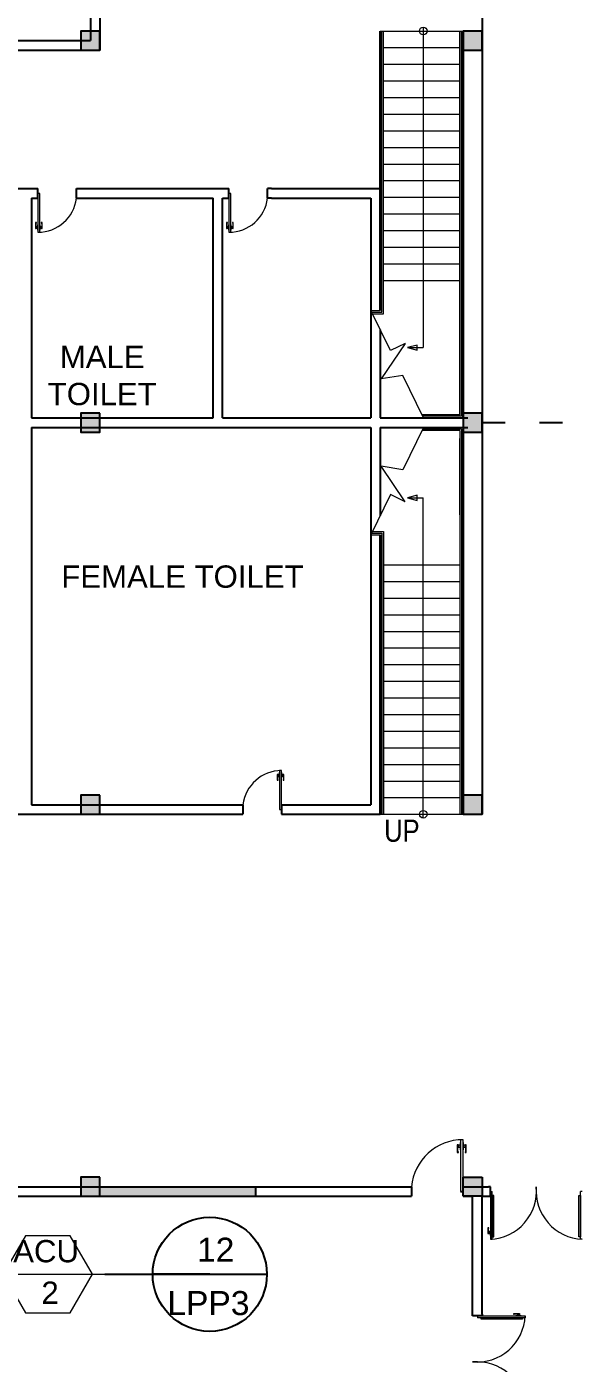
# Model space of a CAD drawing. Header units: millimetres. Extents: x 3339 to 2017737, y 4955 to 2748989.
# Drawn here: x 1290193 to 1298915, y 1246938 to 1267927 of the extents above; entities that cross this region are included whole.
import ezdxf

# ---------------------------------------------------------------- set-up
doc = ezdxf.new("R2010")
doc.units = ezdxf.units.MM
doc.header["$LTSCALE"] = 30
doc.linetypes.add('ACAD_ISO03W100', pattern=[30, 12, -18])
for name, color, linetype, lineweight in [('A-DETL-GENF', 92, 'Continuous', 13), ('A-DOOR', 31, 'Continuous', 13), ('ACU', 4, 'Continuous', 13), ('STAIR', 1, 'Continuous', 5), ('T-WAL', 4, 'Continuous', 5)]:
    doc.layers.add(name, color=color, linetype=linetype, lineweight=lineweight)
doc.layers.add('broken line', color=7, linetype='ACAD_ISO03W100', plot=False)
doc.layers.add('TEXT', color=7, linetype='Continuous')
doc.layers.add('window', color=92, linetype='Continuous')
doc.styles.add('Arial Narrow', font='ARIALN.TTF', dxfattribs={"height": 200})
doc.styles.get("Standard").update_dxf_attribs({"font": 'arial.ttf'})

# ---------------------------------------------------------------- blocks, each defined once
blk = doc.blocks.new('single door no base 1')
at = {"color": 0}
blk.add_line((51788, 22093), (51785, 22093), dxfattribs=at)
at = {"layer": 'A-DETL-GENF'}
for p, q in [((51710, 22826), (51697, 22826)), ((51697, 22826), (51697, 22788)), ((51708, 22788), (51697, 22788)), ((51697, 22788), (51697, 22706)), ((51697, 22788), (51710, 22788)), ((51708, 22718), (51697, 22706)), ((51697, 22706), (51716, 22706)), ((51708, 22718), (51708, 22788)), ((51716, 22718), (51708, 22718)), ((51710, 22788), (51710, 22826)), ((51741, 22823), (51710, 22823)), ((51710, 22823), (51710, 22791)), ((51710, 22791), (51741, 22791)), ((51716, 22706), (51716, 22718)), ((51748, 22864), (51741, 22858)), ((51741, 22858), (51741, 22756)), ((51741, 22791), (51741, 22823)), ((51741, 22756), (51748, 22750)), ((51748, 22750), (51748, 22864)), ((51788, 22864), (51788, 22750)), ((51794, 22858), (51788, 22864)), ((51788, 22750), (51794, 22756)), ((51794, 22756), (51794, 22858)), ((51826, 22823), (51794, 22823)), ((51794, 22823), (51794, 22791)), ((51794, 22791), (51826, 22791)), ((51827, 22718), (51819, 22718)), ((51819, 22718), (51819, 22706)), ((51819, 22706), (51839, 22706)), ((51839, 22826), (51826, 22826)), ((51826, 22826), (51826, 22788)), ((51826, 22791), (51826, 22823)), ((51826, 22788), (51839, 22788)), ((51839, 22788), (51827, 22788)), ((51827, 22788), (51827, 22718)), ((51827, 22718), (51839, 22706)), ((51839, 22788), (51839, 22826)), ((51839, 22706), (51839, 22788))]:
    blk.add_line(p, q, dxfattribs=at)
at = {"layer": 'A-DOOR', "lineweight": 18}
for p, q in [((51788, 22907), (51748, 22907)), ((51748, 22907), (51748, 22093)), ((51788, 22093), (51788, 22907)), ((51748, 22093), (51788, 22093))]:
    blk.add_line(p, q, dxfattribs=at)
at = {"layer": 'A-DOOR'}
blk.add_arc((51788, 22093), 814, 90, 174.7134, dxfattribs=at)
blk = doc.blocks.new('Poste with lines')
h = blk.add_hatch(color=2)
h.dxf.hatch_style = 1
h.paths.add_polyline_path([(13203, 12318), (12903, 12318), (12903, 12018), (13203, 12018)])
at = {"color": 0}
for p, q in [((12903, 12018), (12903, 12318)), ((12903, 12318), (13203, 12318)), ((13203, 12318), (13203, 12018)), ((12903, 12018), (12903, 12168)), ((12903, 12018), (13053, 12018)), ((13053, 12018), (12903, 12018)), ((13203, 12018), (12903, 12018))]:
    blk.add_line(p, q, dxfattribs=at)

msp = doc.modelspace()

# ---------------------------------------------------------------- hatches: boundary and pattern name
h = msp.add_hatch(color=2)
h.dxf.hatch_style = 1
h.paths.add_polyline_path([(1291343.449, 1267859.357), (1291043.449, 1267859.357), (1291043.449, 1267559.357), (1291343.449, 1267559.357)])
h = msp.add_hatch(color=2)
h.dxf.hatch_style = 1
h.paths.add_polyline_path([(1297343.449, 1267859.357), (1297043.449, 1267859.357), (1297043.449, 1267559.357), (1297343.449, 1267559.357)])
h = msp.add_hatch(color=2)
h.dxf.hatch_style = 1
h.paths.add_polyline_path([(1291343.449, 1261859.357), (1291043.449, 1261859.357), (1291043.449, 1261559.357), (1291343.449, 1261559.357)])
h = msp.add_hatch(color=2)
h.dxf.hatch_style = 1
h.paths.add_polyline_path([(1297343.449, 1261859.357), (1297043.449, 1261859.357), (1297043.449, 1261559.357), (1297343.449, 1261559.357)])
h = msp.add_hatch(color=2)
h.dxf.hatch_style = 1
h.paths.add_polyline_path([(1291343.449, 1255859.357), (1291043.449, 1255859.357), (1291043.449, 1255559.357), (1291343.449, 1255559.357)])
h = msp.add_hatch(color=2)
h.dxf.hatch_style = 1
h.paths.add_polyline_path([(1297343.449, 1255859.357), (1297043.449, 1255859.357), (1297043.449, 1255559.357), (1297343.449, 1255559.357)])
h = msp.add_hatch(color=2)
h.dxf.hatch_style = 1
h.paths.add_polyline_path([(1291343.449, 1249859.357), (1291043.449, 1249859.357), (1291043.449, 1249559.357), (1291343.449, 1249559.357)])
at = {"layer": 'window'}
h = msp.add_hatch(color=256, dxfattribs=at)
h.dxf.hatch_style = 1
h.paths.add_polyline_path([(1289143.449, 1238859.357), (1287243.449, 1238859.357), (1287243.449, 1238709.357), (1289143.449, 1238709.357)])
h.paths.add_polyline_path([(1295143.449, 1238859.357), (1293243.449, 1238859.357), (1293243.449, 1238709.357), (1294193.449, 1238709.357), (1295143.449, 1238709.357)])
h.paths.add_polyline_path([(1301143.449, 1238859.357), (1299243.449, 1238859.357), (1299243.449, 1238709.357), (1301143.449, 1238709.357)])
h.paths.add_polyline_path([(1307143.449, 1238859.357), (1305243.449, 1238859.357), (1305243.449, 1238709.357), (1307143.449, 1238709.357)])
h.paths.add_polyline_path([(1313143.449, 1238859.357), (1311243.449, 1238859.357), (1311243.449, 1238709.357), (1313143.449, 1238709.357)])
h.paths.add_polyline_path([(1319643.449, 1238859.357), (1317743.449, 1238859.357), (1317743.449, 1238709.357), (1319643.449, 1238709.357)])
h.paths.add_polyline_path([(1325343.449, 1238859.357), (1324243.449, 1238859.357), (1324243.449, 1238709.357), (1325343.449, 1238709.357)])
h.paths.add_polyline_path([(1325593.449, 1249709.357), (1324243.449, 1249709.357), (1324243.449, 1249559.357), (1325593.449, 1249559.357)])
h.paths.add_polyline_path([(1319643.449, 1249709.357), (1317743.449, 1249709.357), (1317743.449, 1249559.357), (1319643.449, 1249559.357)])
h.paths.add_polyline_path([(1313143.449, 1249709.357), (1311243.449, 1249709.357), (1311243.449, 1249559.357), (1313143.449, 1249559.357)])
h.paths.add_polyline_path([(1307143.449, 1249709.357), (1305243.449, 1249709.357), (1305243.449, 1249559.357), (1307143.449, 1249559.357)])
h.paths.add_polyline_path([(1301143.449, 1249709.357), (1299243.449, 1249709.357), (1299243.449, 1249559.357), (1301143.449, 1249559.357)])
h.paths.add_polyline_path([(1293788.181, 1249709.357), (1291343.449, 1249709.357), (1291343.449, 1249559.357), (1293788.181, 1249559.357)])

# ---------------------------------------------------------------- linework, layer by layer
at = {"color": 0}
for p, q in [((1297343.449, 1279259.357), (1297343.449, 1255559.357)), ((1291193.449, 1270184.357), (1291193.449, 1267709.357)), ((1291343.449, 1270034.357), (1291343.449, 1267559.357)), ((1295743.449, 1263470.469), (1295743.449, 1267859.357)), ((1295743.449, 1267742.691), (1295743.449, 1264142.691)), ((1297043.449, 1261784.357), (1297043.449, 1267859.357)), ((1285193.449, 1267709.357), (1291193.449, 1267709.357)), ((1285193.449, 1267559.357), (1291343.449, 1267559.357)), ((1288235.949, 1265384.177), (1290368.449, 1265384.177)), ((1290268.449, 1265234.177), (1290268.449, 1261784.177)), ((1290268.449, 1265234.177), (1290368.449, 1265234.177)), ((1290368.449, 1265234.177), (1290368.449, 1265384.177)), ((1290368.449, 1265234.177), (1290368.449, 1265384.177)), ((1290974.325, 1265384.357), (1293368.449, 1265384.357)), ((1290974.325, 1265234.357), (1293118.449, 1265234.357)), ((1293118.449, 1261784.357), (1293118.449, 1265234.357)), ((1293268.449, 1265234.357), (1293368.449, 1265234.357)), ((1293268.449, 1261784.357), (1293268.449, 1265234.357)), ((1293368.449, 1265234.357), (1293368.449, 1265384.357)), ((1294035.949, 1265384.357), (1295743.449, 1265384.357)), ((1294035.949, 1265234.357), (1295593.449, 1265234.357)), ((1295593.449, 1265234.357), (1295593.449, 1261784.357)), ((1295743.449, 1265384.357), (1295743.449, 1263470.469)), ((1295743.449, 1263165.987), (1295743.449, 1261784.357)), ((1290268.449, 1261784.357), (1293118.449, 1261784.357)), ((1293268.449, 1261784.357), (1295593.449, 1261784.357)), ((1295743.449, 1261784.357), (1297118.449, 1261784.357)), ((1290268.449, 1261634.177), (1295593.449, 1261634.357)), ((1290268.449, 1261634.177), (1290268.449, 1255709.177)), ((1295593.449, 1261634.357), (1295593.449, 1255709.357)), ((1295743.449, 1261634.357), (1295743.449, 1260252.728)), ((1295743.449, 1261634.357), (1297118.449, 1261634.357)), ((1297043.449, 1261634.357), (1297043.449, 1255559.357)), ((1295743.449, 1259948.246), (1295743.449, 1255559.357)), ((1288274.325, 1255559.357), (1293525.949, 1255559.357)), ((1290268.449, 1255709.357), (1293554.449, 1255709.357)), ((1294193.449, 1255709.357), (1295593.449, 1255709.357)), ((1294193.449, 1255709.357), (1294193.449, 1255559.357)), ((1294193.449, 1255709.357), (1294193.449, 1255559.357)), ((1294193.449, 1255559.357), (1295743.449, 1255559.357)), ((1297118.449, 1255559.357), (1297268.449, 1255559.357)), ((1285343.449, 1249709.357), (1296232.912, 1249709.357)), ((1296232.912, 1249709.357), (1296232.912, 1249559.357)), ((1297043.449, 1249709.357), (1297443.449, 1249709.357)), ((1288193.449, 1249559.357), (1296232.912, 1249559.357)), ((1291193.449, 1249559.357), (1291343.449, 1249559.357)), ((1291343.449, 1249559.357), (1296232.912, 1249559.357)), ((1297003.449, 1249634.357), (1297043.449, 1249634.357)), ((1297193.449, 1247709.357), (1297193.449, 1249559.357)), ((1297343.449, 1249559.357), (1297471.949, 1249559.357)), ((1297343.449, 1247709.357), (1297343.449, 1249559.357)), ((1297343.449, 1249559.357), (1297443.449, 1249559.357))]:
    msp.add_line(p, q, dxfattribs=at)
for p, q in [((1297043.449, 1267859.357), (1297043.449, 1261784.357)), ((1290974.325, 1265234.177), (1290974.325, 1265384.357)), ((1294035.949, 1265384.357), (1293974.325, 1265384.357)), ((1293974.325, 1265234.357), (1293974.325, 1265384.357)), ((1294035.949, 1265234.357), (1293974.325, 1265234.357)), ((1295743.449, 1263470.469), (1295743.449, 1265384.357)), ((1297043.449, 1261634.357), (1297043.449, 1255559.357)), ((1295743.449, 1255559.357), (1295743.449, 1259948.246)), ((1293525.949, 1255709.357), (1293587.574, 1255709.357)), ((1293525.949, 1255559.357), (1293587.574, 1255559.357)), ((1293587.574, 1255709.357), (1293587.574, 1255559.357)), ((1297471.949, 1249709.357), (1297443.449, 1249709.357)), ((1297471.949, 1249559.357), (1297471.949, 1249709.357)), ((1297443.449, 1249559.357), (1297471.949, 1249559.357)), ((1291420.378, 1248334.357), (1292166.883, 1248334.357)), ((1293066.883, 1248334.357), (1292166.883, 1248334.357)), ((1292166.883, 1248334.357), (1293966.883, 1248334.357)), ((1293066.883, 1248334.357), (1293066.883, 1248334.357)), ((1297193.449, 1247680.857), (1297193.449, 1247709.357)), ((1297343.449, 1247680.857), (1297193.449, 1247680.857)), ((1297343.449, 1247709.357), (1297343.449, 1247680.857))]:
    msp.add_line(p, q)
for points in [[(1291343.449, 1267859.357), (1291043.449, 1267859.357), (1291043.449, 1267559.357), (1291343.449, 1267559.357), (1291343.449, 1267859.357)], [(1297343.449, 1267859.357), (1297043.449, 1267859.357), (1297043.449, 1267559.357), (1297343.449, 1267559.357), (1297343.449, 1267859.357)], [(1291343.449, 1261859.357), (1291043.449, 1261859.357), (1291043.449, 1261559.357), (1291343.449, 1261559.357), (1291343.449, 1261859.357)], [(1297343.449, 1261859.357), (1297043.449, 1261859.357), (1297043.449, 1261559.357), (1297343.449, 1261559.357), (1297343.449, 1261859.357)], [(1291343.449, 1255859.357), (1291043.449, 1255859.357), (1291043.449, 1255559.357), (1291343.449, 1255559.357), (1291343.449, 1255859.357)], [(1297343.449, 1255859.357), (1297043.449, 1255859.357), (1297043.449, 1255559.357), (1297343.449, 1255559.357), (1297343.449, 1255859.357)], [(1291343.449, 1249859.357), (1291043.449, 1249859.357), (1291043.449, 1249559.357), (1291343.449, 1249559.357), (1291343.449, 1249859.357)]]:
    msp.add_lwpolyline(points, close=True)
msp.add_circle((1293066.883, 1248334.357), 896.27)
at = {"layer": 'A-DETL-GENF'}
for p, q in [((1290330.349, 1264849.77), (1290330.349, 1264787.965)), ((1290344.72, 1264849.77), (1290330.349, 1264849.77)), ((1290338.935, 1264840.879), (1290330.349, 1264849.465)), ((1290338.935, 1264787.965), (1290338.935, 1264840.879)), ((1290338.935, 1264840.879), (1290344.72, 1264840.879)), ((1290344.72, 1264840.879), (1290344.72, 1264849.77)), ((1290368.449, 1264816.54), (1290363.687, 1264811.777)), ((1290363.687, 1264811.777), (1290363.687, 1264735.577)), ((1290368.449, 1264730.815), (1290368.449, 1264816.54)), ((1290403.212, 1264811.777), (1290398.449, 1264816.54)), ((1290398.449, 1264816.54), (1290398.449, 1264730.815)), ((1290403.212, 1264735.577), (1290403.212, 1264811.777)), ((1290436.549, 1264849.77), (1290422.179, 1264849.77)), ((1290422.179, 1264849.77), (1290422.179, 1264840.879)), ((1290422.179, 1264840.879), (1290427.964, 1264840.879)), ((1290427.964, 1264840.879), (1290436.549, 1264849.465)), ((1290427.964, 1264840.879), (1290427.964, 1264787.965)), ((1290436.549, 1264787.965), (1290436.549, 1264849.77)), ((1293330.349, 1264849.95), (1293330.349, 1264788.145)), ((1293344.72, 1264849.95), (1293330.349, 1264849.95)), ((1293338.935, 1264841.059), (1293330.349, 1264849.645)), ((1293338.935, 1264788.145), (1293338.935, 1264841.059)), ((1293338.935, 1264841.059), (1293344.72, 1264841.059)), ((1293344.72, 1264841.059), (1293344.72, 1264849.95)), ((1293368.449, 1264816.72), (1293363.687, 1264811.957)), ((1293363.687, 1264811.957), (1293363.687, 1264735.757)), ((1293368.449, 1264730.995), (1293368.449, 1264816.72)), ((1293403.212, 1264811.957), (1293398.449, 1264816.72)), ((1293398.449, 1264816.72), (1293398.449, 1264730.995)), ((1293403.212, 1264735.757), (1293403.212, 1264811.957)), ((1293436.549, 1264849.95), (1293422.179, 1264849.95)), ((1293422.179, 1264849.95), (1293422.179, 1264841.059)), ((1293422.179, 1264841.059), (1293427.964, 1264841.059)), ((1293427.964, 1264841.059), (1293436.549, 1264849.645)), ((1293427.964, 1264841.059), (1293427.964, 1264788.145)), ((1293436.549, 1264788.145), (1293436.549, 1264849.95)), ((1290330.349, 1264787.965), (1290338.935, 1264787.965)), ((1290339.874, 1264787.965), (1290330.349, 1264787.965)), ((1290330.349, 1264787.965), (1290330.349, 1264759.39)), ((1290330.349, 1264759.39), (1290339.874, 1264759.39)), ((1290339.874, 1264759.39), (1290339.874, 1264787.965)), ((1290339.874, 1264785.584), (1290339.874, 1264761.771)), ((1290363.687, 1264785.584), (1290339.874, 1264785.584)), ((1290339.874, 1264761.771), (1290363.687, 1264761.771)), ((1290363.687, 1264761.771), (1290363.687, 1264785.584)), ((1290363.687, 1264735.577), (1290368.449, 1264730.815)), ((1290398.449, 1264730.815), (1290403.212, 1264735.577)), ((1290427.024, 1264785.584), (1290403.212, 1264785.584)), ((1290403.212, 1264785.584), (1290403.212, 1264761.771)), ((1290403.212, 1264761.771), (1290427.024, 1264761.771)), ((1290427.024, 1264787.965), (1290427.024, 1264759.39)), ((1290436.549, 1264787.965), (1290427.024, 1264787.965)), ((1290427.024, 1264761.771), (1290427.024, 1264785.584)), ((1290427.024, 1264759.39), (1290436.549, 1264759.39)), ((1290427.964, 1264787.965), (1290436.549, 1264787.965)), ((1290436.549, 1264759.39), (1290436.549, 1264787.965)), ((1293330.349, 1264788.145), (1293338.935, 1264788.145)), ((1293339.874, 1264788.145), (1293330.349, 1264788.145)), ((1293330.349, 1264788.145), (1293330.349, 1264759.57)), ((1293330.349, 1264759.57), (1293339.874, 1264759.57)), ((1293339.874, 1264759.57), (1293339.874, 1264788.145)), ((1293339.874, 1264785.764), (1293339.874, 1264761.951)), ((1293363.687, 1264785.764), (1293339.874, 1264785.764)), ((1293339.874, 1264761.951), (1293363.687, 1264761.951)), ((1293363.687, 1264761.951), (1293363.687, 1264785.764)), ((1293363.687, 1264735.757), (1293368.449, 1264730.995)), ((1293398.449, 1264730.995), (1293403.212, 1264735.757)), ((1293427.024, 1264785.764), (1293403.212, 1264785.764)), ((1293403.212, 1264785.764), (1293403.212, 1264761.951)), ((1293403.212, 1264761.951), (1293427.024, 1264761.951)), ((1293427.024, 1264788.145), (1293427.024, 1264759.57)), ((1293436.549, 1264788.145), (1293427.024, 1264788.145)), ((1293427.024, 1264761.951), (1293427.024, 1264785.764)), ((1293427.024, 1264759.57), (1293436.549, 1264759.57)), ((1293427.964, 1264788.145), (1293436.549, 1264788.145)), ((1293436.549, 1264759.57), (1293436.549, 1264788.145)), ((1294134.874, 1256184.145), (1294125.349, 1256184.145)), ((1294125.349, 1256184.145), (1294125.349, 1256155.57)), ((1294134.874, 1256155.57), (1294134.874, 1256184.145)), ((1294163.449, 1256212.72), (1294158.687, 1256207.957)), ((1294158.687, 1256207.957), (1294158.687, 1256131.757)), ((1294163.449, 1256126.995), (1294163.449, 1256212.72)), ((1294193.449, 1256212.72), (1294193.449, 1256126.995)), ((1294198.212, 1256207.957), (1294193.449, 1256212.72)), ((1294198.212, 1256131.757), (1294198.212, 1256207.957)), ((1294231.549, 1256184.145), (1294222.024, 1256184.145)), ((1294222.024, 1256184.145), (1294222.024, 1256155.57)), ((1294231.549, 1256155.57), (1294231.549, 1256184.145)), ((1294133.935, 1256155.57), (1294125.349, 1256155.57)), ((1294125.349, 1256155.57), (1294125.349, 1256093.765)), ((1294125.349, 1256155.57), (1294134.874, 1256155.57)), ((1294133.935, 1256102.655), (1294125.349, 1256094.07)), ((1294125.349, 1256093.765), (1294139.72, 1256093.765)), ((1294133.935, 1256102.655), (1294133.935, 1256155.57)), ((1294139.72, 1256102.655), (1294133.935, 1256102.655)), ((1294158.687, 1256181.764), (1294134.874, 1256181.764)), ((1294134.874, 1256181.764), (1294134.874, 1256157.951)), ((1294134.874, 1256157.951), (1294158.687, 1256157.951)), ((1294139.72, 1256093.765), (1294139.72, 1256102.655)), ((1294158.687, 1256157.951), (1294158.687, 1256181.764)), ((1294158.687, 1256131.757), (1294163.449, 1256126.995)), ((1294193.449, 1256126.995), (1294198.212, 1256131.757)), ((1294222.024, 1256181.764), (1294198.212, 1256181.764)), ((1294198.212, 1256181.764), (1294198.212, 1256157.951)), ((1294198.212, 1256157.951), (1294222.024, 1256157.951)), ((1294222.964, 1256102.655), (1294217.179, 1256102.655)), ((1294217.179, 1256102.655), (1294217.179, 1256093.765)), ((1294217.179, 1256093.765), (1294231.549, 1256093.765)), ((1294222.024, 1256157.951), (1294222.024, 1256181.764)), ((1294222.024, 1256155.57), (1294231.549, 1256155.57)), ((1294231.549, 1256155.57), (1294222.964, 1256155.57)), ((1294222.964, 1256155.57), (1294222.964, 1256102.655)), ((1294222.964, 1256102.655), (1294231.549, 1256094.07)), ((1294231.549, 1256093.765), (1294231.549, 1256155.57)), ((1297501.949, 1249573.652), (1297501.949, 1248924.152)), ((1297524.449, 1249573.652), (1297501.949, 1249573.652)), ((1297524.449, 1248924.152), (1297524.449, 1249573.652)), ((1298862.449, 1248924.152), (1298862.449, 1249573.652)), ((1298862.449, 1249573.652), (1298884.949, 1249573.652)), ((1298884.949, 1249573.652), (1298884.949, 1248924.152)), ((1297433.849, 1249063.575), (1297433.849, 1249001.77)), ((1297448.22, 1249063.575), (1297433.849, 1249063.575)), ((1297442.435, 1249054.684), (1297433.849, 1249063.27)), ((1297442.435, 1249001.77), (1297442.435, 1249054.684)), ((1297442.435, 1249054.684), (1297448.22, 1249054.684)), ((1297448.22, 1249054.684), (1297448.22, 1249063.575)), ((1297433.849, 1249001.77), (1297442.435, 1249001.77)), ((1297443.374, 1249001.77), (1297433.849, 1249001.77)), ((1297433.849, 1249001.77), (1297433.849, 1248973.195)), ((1297433.849, 1248973.195), (1297443.374, 1248973.195)), ((1297443.374, 1248973.195), (1297443.374, 1249001.77)), ((1297443.374, 1248999.389), (1297443.374, 1248975.576)), ((1297467.187, 1248999.389), (1297443.374, 1248999.389)), ((1297443.374, 1248975.576), (1297467.187, 1248975.576)), ((1297471.949, 1249030.345), (1297467.187, 1249025.582)), ((1297467.187, 1249025.582), (1297467.187, 1248949.382)), ((1297467.187, 1248975.576), (1297467.187, 1248999.389)), ((1297467.187, 1248949.382), (1297471.949, 1248944.62)), ((1297471.949, 1248944.62), (1297471.949, 1249030.345)), ((1297501.949, 1248924.152), (1297524.449, 1248924.152)), ((1298884.949, 1248924.152), (1298862.449, 1248924.152)), ((1297329.155, 1247650.857), (1297978.655, 1247650.857)), ((1297329.155, 1247628.357), (1297329.155, 1247650.857)), ((1297978.655, 1247628.357), (1297329.155, 1247628.357)), ((1297839.231, 1247718.957), (1297901.037, 1247718.957)), ((1297839.231, 1247704.587), (1297839.231, 1247718.957)), ((1297848.122, 1247704.587), (1297839.231, 1247704.587)), ((1297848.122, 1247710.372), (1297839.537, 1247718.957)), ((1297901.037, 1247710.372), (1297848.122, 1247710.372)), ((1297848.122, 1247710.372), (1297848.122, 1247704.587)), ((1297872.462, 1247680.857), (1297877.224, 1247685.62)), ((1297958.187, 1247680.857), (1297872.462, 1247680.857)), ((1297877.224, 1247685.62), (1297953.424, 1247685.62)), ((1297901.037, 1247718.957), (1297901.037, 1247710.372)), ((1297901.037, 1247709.432), (1297901.037, 1247718.957)), ((1297901.037, 1247718.957), (1297929.612, 1247718.957)), ((1297929.612, 1247709.432), (1297901.037, 1247709.432)), ((1297903.418, 1247709.432), (1297927.231, 1247709.432)), ((1297903.418, 1247685.62), (1297903.418, 1247709.432)), ((1297927.231, 1247685.62), (1297903.418, 1247685.62)), ((1297927.231, 1247709.432), (1297927.231, 1247685.62)), ((1297929.612, 1247718.957), (1297929.612, 1247709.432)), ((1297953.424, 1247685.62), (1297958.187, 1247680.857)), ((1297978.655, 1247650.857), (1297978.655, 1247628.357))]:
    msp.add_line(p, q, dxfattribs=at)
at = {"layer": 'A-DOOR', "lineweight": 18}
for p, q in [((1290398.449, 1265309.177), (1290368.449, 1265309.177)), ((1290368.449, 1265309.177), (1290368.449, 1264698.677)), ((1290368.449, 1265309.177), (1290368.449, 1265234.177)), ((1290398.449, 1264698.677), (1290398.449, 1265309.177)), ((1293398.449, 1265309.357), (1293368.449, 1265309.357)), ((1293368.449, 1265309.357), (1293368.449, 1264698.857)), ((1293368.449, 1265309.357), (1293368.449, 1265234.357)), ((1293398.449, 1264698.857), (1293398.449, 1265309.357)), ((1290368.449, 1264698.677), (1290398.449, 1264698.677)), ((1293368.449, 1264698.857), (1293398.449, 1264698.857)), ((1294193.449, 1256244.857), (1294163.449, 1256244.857)), ((1294163.449, 1256244.857), (1294163.449, 1255634.357)), ((1294193.449, 1255634.357), (1294193.449, 1256244.857)), ((1294163.449, 1255634.357), (1294193.449, 1255634.357)), ((1294193.449, 1255634.357), (1294193.449, 1255709.357)), ((1297471.949, 1249634.357), (1297471.949, 1248884.357)), ((1297471.949, 1249634.357), (1297501.949, 1249634.357)), ((1297501.949, 1248884.357), (1297501.949, 1249634.357)), ((1298884.949, 1248884.357), (1298884.949, 1249634.357)), ((1298914.949, 1249634.357), (1298884.949, 1249634.357)), ((1297471.949, 1248884.357), (1297501.949, 1248884.357)), ((1298914.949, 1248884.357), (1298884.949, 1248884.357)), ((1297268.449, 1247680.857), (1298018.449, 1247680.857)), ((1297268.449, 1247680.857), (1297268.449, 1247650.857)), ((1298018.449, 1247650.857), (1297268.449, 1247650.857)), ((1298018.449, 1247680.857), (1298018.449, 1247650.857))]:
    msp.add_line(p, q, dxfattribs=at)
at = {"layer": 'A-DOOR'}
for centre, radius, start, end in [((1290368.449, 1265309.177), 610.5, 270, 352.94338), ((1293368.449, 1265309.357), 610.5, 270, 352.94338), ((1294193.449, 1255634.357), 610.5, 90, 172.94338), ((1297436.192, 1249643.621), 760.105, 272.6963499, 4.961307), ((1298950.707, 1249643.621), 760.105, 175.038693, 267.3036501), ((1297259.185, 1247716.615), 760.105, 265.038693, 357.3036501), ((1297259.185, 1246202.1), 760.105, 2.6963499, 94.961307)]:
    msp.add_arc(centre, radius, start, end, dxfattribs=at)
at = {"layer": 'ACU'}
msp.add_line((1289823.583, 1248334.357), (1291420.378, 1248334.357), dxfattribs=at)
msp.add_lwpolyline([(1290173.583, 1248940.575), (1289823.583, 1248334.357), (1290173.583, 1247728.14), (1290873.583, 1247728.14), (1291223.583, 1248334.357), (1290873.583, 1248940.575)], close=True, dxfattribs=at)
at = {"layer": 'broken line'}
msp.add_line((1297343.449, 1261709.537), (1328893.449, 1261709.537), dxfattribs=at)
at = {"layer": 'STAIR', "color": 1}
for p, q in [((1296418.449, 1267919.737), (1296418.449, 1262888.524)), ((1296323.201, 1262927.324), (1296169.803, 1262888.524)), ((1296323.201, 1262846.559), (1296323.201, 1262927.324)), ((1296169.803, 1262888.524), (1296418.449, 1262888.524)), ((1296169.803, 1262888.524), (1296323.201, 1262846.559)), ((1296323.201, 1260568.991), (1296169.803, 1260530.191)), ((1296169.803, 1260530.191), (1296418.449, 1260530.191)), ((1296169.803, 1260530.191), (1296323.201, 1260488.226)), ((1296323.201, 1260488.226), (1296323.201, 1260568.991)), ((1296418.449, 1255498.978), (1296418.449, 1260530.191))]:
    msp.add_line(p, q, dxfattribs=at)
at = {"layer": 'STAIR'}
for p, q in [((1295903.871, 1262840.35), (1295593.449, 1263470.469)), ((1296133.656, 1262953.551), (1295760.314, 1262394.969)), ((1296424.096, 1261784.357), (1296096.386, 1262449.568)), ((1296993.449, 1261834.357), (1296399.464, 1261834.357)), ((1297018.449, 1261809.357), (1296411.78, 1261809.357)), ((1297043.449, 1261784.357), (1296424.096, 1261784.357)), ((1296424.096, 1261634.357), (1296096.386, 1260969.147)), ((1296993.449, 1261584.357), (1296399.464, 1261584.357)), ((1297018.449, 1261609.357), (1296411.78, 1261609.357)), ((1297043.449, 1261634.357), (1296424.096, 1261634.357)), ((1296133.656, 1260465.164), (1295760.314, 1261023.746)), ((1295903.871, 1260578.365), (1295593.449, 1259948.246))]:
    msp.add_line(p, q, dxfattribs=at)
for points in [[(1296133.656, 1262953.551), (1295903.871, 1262840.35)], [(1296096.386, 1262449.568), (1295760.314, 1262394.969)], [(1296096.386, 1260969.147), (1295760.314, 1261023.746)], [(1296133.656, 1260465.164), (1295903.871, 1260578.365)]]:
    msp.add_lwpolyline(points, dxfattribs=at)
at = {"layer": 'STAIR', "color": 1}
for centre in [(1296418.449, 1267859.357), (1296418.449, 1255559.357)]:
    msp.add_circle(centre, 60.379, dxfattribs=at)
at = {"layer": 'T-WAL', "color": 244, "linetype": 'ByBlock', "true_color": 0x991b1e}
for p, q in [((1295743.449, 1267859.357), (1297043.449, 1267859.357)), ((1295743.449, 1263470.469), (1295743.449, 1267859.357)), ((1295768.449, 1263445.469), (1295768.449, 1267859.357)), ((1295793.449, 1263420.469), (1295793.449, 1267859.357)), ((1296993.449, 1261834.357), (1296993.449, 1267859.357)), ((1297018.449, 1261809.357), (1297018.449, 1267859.357)), ((1297043.449, 1261784.357), (1297043.449, 1267859.357)), ((1295793.449, 1267598.246), (1296993.449, 1267598.246)), ((1295793.449, 1267337.135), (1296993.449, 1267337.135)), ((1295793.449, 1267076.024), (1296993.449, 1267076.024)), ((1295793.449, 1266814.913), (1296993.449, 1266814.913)), ((1295793.449, 1266553.802), (1296993.449, 1266553.802)), ((1295793.449, 1266292.691), (1296993.449, 1266292.691)), ((1295793.449, 1266031.58), (1296993.449, 1266031.58)), ((1295793.449, 1265770.469), (1296993.449, 1265770.469)), ((1295793.449, 1265509.357), (1296993.449, 1265509.357)), ((1295793.449, 1265248.246), (1296993.449, 1265248.246)), ((1295793.449, 1264987.135), (1296993.449, 1264987.135)), ((1295793.449, 1264726.024), (1296993.449, 1264726.024)), ((1295793.449, 1264464.913), (1296993.449, 1264464.913)), ((1295793.449, 1264203.802), (1296993.449, 1264203.802)), ((1295793.449, 1263942.691), (1296993.449, 1263942.691)), ((1295593.449, 1263470.469), (1295743.449, 1263470.469)), ((1295605.765, 1263445.469), (1295768.449, 1263445.469)), ((1295618.081, 1263420.469), (1295793.449, 1263420.469)), ((1296993.449, 1261584.357), (1296993.449, 1255559.357)), ((1296993.449, 1260259.357), (1296993.449, 1261459.357)), ((1297018.449, 1261609.357), (1297018.449, 1255559.357)), ((1297043.449, 1261634.357), (1297043.449, 1255559.357)), ((1296993.449, 1260801.024), (1296993.449, 1259601.024)), ((1295605.765, 1259973.246), (1295768.449, 1259973.246)), ((1295618.081, 1259998.246), (1295793.449, 1259998.246)), ((1295768.449, 1259973.246), (1295768.449, 1255559.357)), ((1295793.449, 1259998.246), (1295793.449, 1255559.357)), ((1295593.449, 1259948.246), (1295743.449, 1259948.246)), ((1295743.449, 1259948.246), (1295743.449, 1255559.357)), ((1295793.449, 1259476.024), (1296993.449, 1259476.024)), ((1295793.449, 1259214.913), (1296993.449, 1259214.913)), ((1295793.449, 1258953.802), (1296993.449, 1258953.802)), ((1295793.449, 1258692.691), (1296993.449, 1258692.691)), ((1295793.449, 1258431.58), (1296993.449, 1258431.58)), ((1295793.449, 1258170.469), (1296993.449, 1258170.469)), ((1295793.449, 1257909.357), (1296993.449, 1257909.357)), ((1295793.449, 1257648.246), (1296993.449, 1257648.246)), ((1295793.449, 1257387.135), (1296993.449, 1257387.135)), ((1295793.449, 1257126.024), (1296993.449, 1257126.024)), ((1295793.449, 1256864.913), (1296993.449, 1256864.913)), ((1295793.449, 1256603.802), (1296993.449, 1256603.802)), ((1295793.449, 1256342.691), (1296993.449, 1256342.691)), ((1295793.449, 1256081.58), (1296993.449, 1256081.58)), ((1295793.449, 1255820.469), (1296993.449, 1255820.469)), ((1295743.449, 1255559.357), (1295793.449, 1255559.357)), ((1295793.449, 1255559.357), (1297043.449, 1255559.357))]:
    msp.add_line(p, q, dxfattribs=at)
at = {"layer": 'window', "color": 0}
msp.add_line((1291343.449, 1249559.357), (1291343.449, 1249709.357), dxfattribs=at)
at = {"layer": 'window'}
for p, q in [((1291343.449, 1249559.357), (1291343.449, 1249709.357)), ((1293788.181, 1249559.357), (1293788.181, 1249709.357))]:
    msp.add_line(p, q, dxfattribs=at)

# ---------------------------------------------------------------- block references
at = {"color": 0}
for name, p in [('single door no base 1', (1245255.708, 1227541.247)), ('Poste with lines', (1284139.958, 1237541.247))]:
    msp.add_blockref(name, p, dxfattribs=at)

# ---------------------------------------------------------------- texts
at = {"char_height": 377.35925, "attachment_point": 1}
for s, insert in [('\\pxt0.39537;12', (1292866.883, 1248909.696)), ('\\pxqc,t0.39537;LPP3', (1292856.883, 1248071.717))]:
    msp.add_mtext_dynamic_manual_height_columns(s, width=377.35925, gutter_width=1886.796, heights=[0], dxfattribs=dict(at, insert=insert))
at = {"layer": 'ACU', "char_height": 350, "attachment_point": 1}
for s, width, gutter_width, insert in [('\\pxt0,1;ACU', 569.29963, 2002.986, (1289980.94, 1248873.42)), ('2', 551.54222, 2757.711, (1290424.037, 1248220.915))]:
    msp.add_mtext_dynamic_manual_height_columns(s, width=width, gutter_width=gutter_width, heights=[0], dxfattribs=dict(at, insert=insert))
at = {"layer": 'STAIR', "color": 1, "insert": (1295804.831, 1255476.29), "char_height": 350, "attachment_point": 1, "style": 'Arial Narrow'}
msp.add_mtext_dynamic_manual_height_columns('UP', width=800.09192, gutter_width=1, heights=[136.329], dxfattribs=at)
at = {"layer": 'TEXT', "char_height": 350, "attachment_point": 1}
for s, width, insert in [('\\pxqc;MALE TOILET', 1805.80965, (1290475.633, 1262917.004)), ('\\pxqc;FEMALE TOILET', 4394.73285, (1290440.583, 1259466.905))]:
    msp.add_mtext_dynamic_manual_height_columns(s, width=width, gutter_width=0, heights=[1406.025], dxfattribs=dict(at, insert=insert))

doc.saveas('drawing.dxf')
